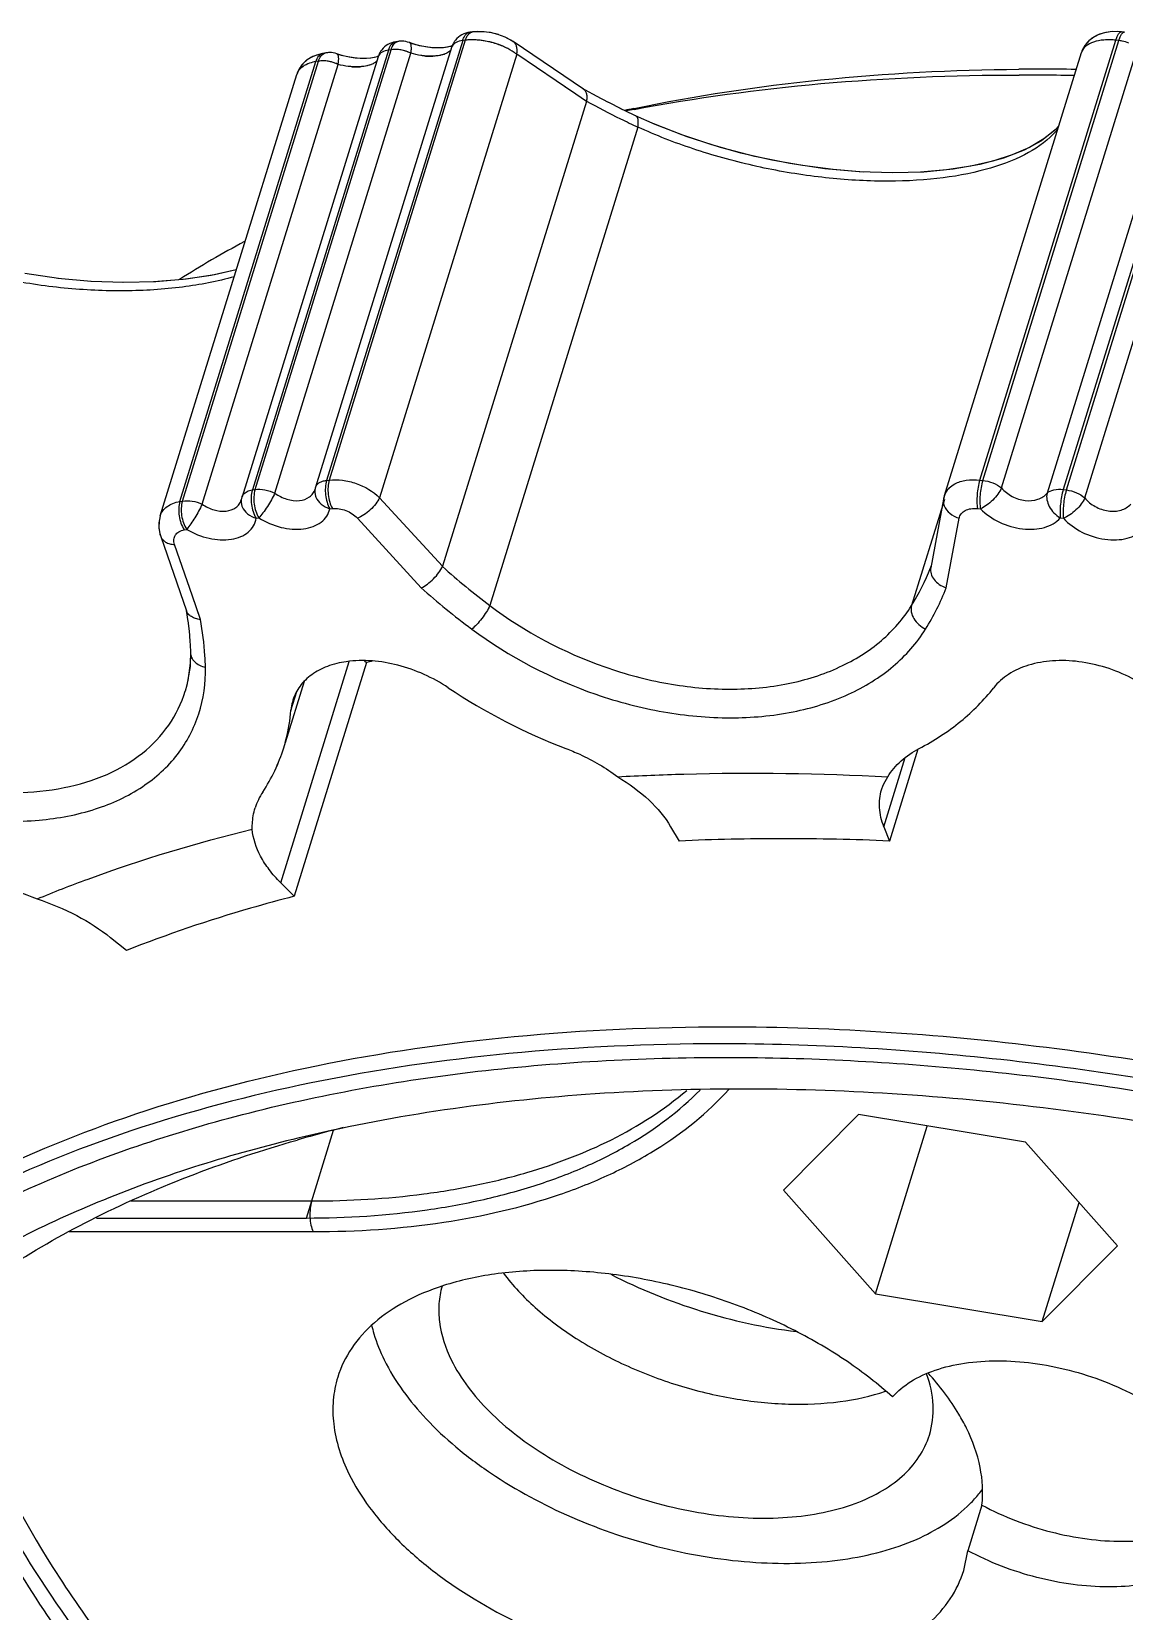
# Model space of a CAD drawing. Header units: millimetres. Extents: x 0 to 297, y 0 to 210.
# Drawn here: x 229.16 to 244.17, y 170.42 to 192.13 of the extents above; entities that cross this region are included whole.
import ezdxf

# ---------------------------------------------------------------- set-up
doc = ezdxf.new("R2010")
doc.units = ezdxf.units.MM
doc.header["$LTSCALE"] = 16.335
doc.layers.add('MEMBER', color=7, linetype='CONTINUOUS')

msp = doc.modelspace()

# ---------------------------------------------------------------- linework, layer by layer
at = {"layer": 'MEMBER', "color": 9, "linetype": 'Continuous'}
for p, q in [((235.083, 192.0079), (233.2147, 185.9621)), ((235.1193, 192.012), (233.251, 185.9662)), ((234.2007, 191.9957), (234.2009, 191.9957)), ((235.1193, 192.012), (235.083, 192.0079)), ((235.7785, 191.9915), (235.7779, 191.9919)), ((242.1858, 185.9662), (244.0541, 192.012)), ((242.2261, 185.9621), (244.0944, 192.0079)), ((244.0944, 192.0079), (244.0541, 192.012)), ((234.0632, 191.8764), (232.1949, 185.8306)), ((232.2316, 185.8359), (234.0999, 191.8817)), ((232.5034, 185.786), (234.3717, 191.8318)), ((233.2026, 191.8372), (233.2028, 191.8372)), ((235.8256, 191.8187), (233.9422, 185.7241)), ((234.0999, 191.8817), (234.0632, 191.8764)), ((236.6355, 191.2709), (235.8256, 191.8187)), ((242.4838, 185.8574), (244.3521, 191.9032)), ((244.9785, 191.8318), (243.1102, 185.786)), ((245.2013, 191.8817), (243.3331, 185.8359)), ((243.375, 185.8306), (245.2433, 191.8764)), ((243.6291, 185.7207), (245.4974, 191.7665)), ((231.1983, 185.6712), (233.0666, 191.717)), ((231.2331, 185.6773), (233.1014, 191.7231)), ((231.5043, 185.6339), (233.3726, 191.6797)), ((233.1014, 191.7231), (233.0666, 191.717)), ((236.6355, 191.2709), (236.4839, 191.3736)), ((236.7825, 191.1715), (236.6355, 191.2709)), ((237.4898, 190.8176), (235.4572, 184.2403)), ((233.2147, 185.9621), (233.251, 185.9662)), ((242.1858, 185.9662), (242.2261, 185.9621)), ((231.1983, 185.6712), (231.2331, 185.6773)), ((232.1949, 185.8306), (232.2316, 185.8359)), ((233.9422, 185.7241), (234.8075, 184.7803)), ((241.6995, 185.7002), (241.2484, 184.2403)), ((243.3331, 185.8359), (243.375, 185.8306)), ((230.9287, 185.4748), (230.9291, 185.4761)), ((232.2468, 185.4405), (232.2832, 185.4457)), ((233.2581, 185.5708), (233.2941, 185.5749)), ((242.1544, 185.5749), (242.1944, 185.5708)), ((243.2922, 185.4457), (243.3337, 185.4405)), ((231.2585, 185.2824), (231.293, 185.2884)), ((233.6363, 185.4417), (234.5137, 184.4852)), ((241.7249, 184.4852), (241.9039, 185.4417)), ((231.37, 184.3716), (231.1258, 185.0809)), ((231.4809, 184.0494), (231.37, 184.3716)), ((231.4165, 184.2364), (231.37, 184.3716)), ((231.4809, 184.0494), (231.4165, 184.2364)), ((232.5832, 180.4313), (233.5232, 183.473)), ((232.7249, 182.8008), (232.8056, 183.0619)), ((240.8695, 181.2011), (241.1631, 182.1511)), ((232.9373, 175.8228), (233.3107, 177.0311)), ((230.5228, 176.0578), (233.0099, 176.0578)), ((229.6771, 175.6363), (233.0288, 175.6363))]:
    msp.add_line(p, q, dxfattribs=at)
at = {"layer": 'MEMBER', "color": 7, "linetype": 'Continuous'}
for p, q in [((234.2009, 191.9957), (234.1642, 191.9904)), ((234.2009, 191.9957), (234.1642, 191.9904)), ((234.4046, 191.9599), (234.3507, 191.9789)), ((234.3659, 191.9732), (234.3508, 191.9789)), ((234.4411, 191.9489), (234.3659, 191.9732)), ((234.4884, 191.9365), (234.4046, 191.9599)), ((235.2193, 192.1259), (235.183, 192.1218)), ((235.2824, 192.1303), (235.2188, 192.1259)), ((235.379, 192.1273), (235.2824, 192.1303)), ((235.4631, 192.1158), (235.3586, 192.1288)), ((235.477, 192.1132), (235.379, 192.1273)), ((235.5673, 192.0904), (235.4631, 192.1158)), ((235.5738, 192.0884), (235.477, 192.1132)), ((235.6675, 192.0529), (235.5673, 192.0904)), ((235.7524, 192.0083), (235.6666, 192.0533)), ((235.76, 192.0036), (235.6675, 192.0529)), ((235.7785, 191.9915), (235.7524, 192.0083)), ((235.7788, 191.9913), (235.76, 192.0036)), ((236.7405, 191.3408), (235.7779, 191.9919)), ((243.9746, 192.127), (243.8814, 192.1104)), ((244.0716, 192.1302), (243.9746, 192.127)), ((244.1046, 192.1286), (244.0103, 192.1297)), ((244.1318, 192.1262), (244.0716, 192.1302)), ((244.1316, 192.1263), (244.1046, 192.1286)), ((244.1717, 192.1222), (244.1315, 192.1263)), ((233.9204, 191.7821), (232.0521, 185.7363)), ((232.9492, 191.7424), (232.886, 191.6858)), ((232.9974, 191.7729), (232.9301, 191.7276)), ((233.0236, 191.7862), (232.9492, 191.7424)), ((233.0733, 191.8066), (232.9974, 191.7729)), ((233.1068, 191.8172), (233.0236, 191.7862)), ((234.9303, 191.9123), (233.062, 185.8665)), ((233.1554, 191.8287), (233.0733, 191.8066)), ((233.1684, 191.8312), (233.1068, 191.8172)), ((233.1682, 191.8311), (233.1554, 191.8287)), ((233.2028, 191.8372), (233.1681, 191.8311)), ((233.4188, 191.8038), (233.3555, 191.8242)), ((233.5245, 191.7786), (233.4424, 191.7972)), ((233.6759, 191.7605), (233.5921, 191.7679)), ((233.7513, 191.7599), (233.6759, 191.7605)), ((233.7609, 191.7602), (233.688, 191.76)), ((233.8163, 191.7647), (233.7513, 191.7599)), ((233.8236, 191.7656), (233.7609, 191.7602)), ((233.8688, 191.7734), (233.8163, 191.7647)), ((233.8736, 191.7745), (233.8236, 191.7656)), ((234.5209, 191.9293), (234.4411, 191.9489)), ((234.5753, 191.9193), (234.4884, 191.9365)), ((234.8192, 191.9093), (234.7543, 191.9057)), ((234.8728, 191.917), (234.8192, 191.9093)), ((241.7, 185.7528), (243.5819, 191.8427)), ((243.5932, 191.8742), (243.5815, 191.8413)), ((230.9287, 185.4748), (232.8037, 191.5424)), ((232.8367, 191.6182), (232.8037, 191.5422)), ((232.8324, 191.6104), (232.8037, 191.5424)), ((232.8741, 191.6721), (232.8324, 191.6104)), ((232.886, 191.6858), (232.8367, 191.6182)), ((232.9301, 191.7276), (232.8741, 191.6721)), ((236.7777, 191.3203), (236.7345, 191.3445)), ((236.9313, 191.2367), (236.7609, 191.3297)), ((236.7825, 191.1715), (234.8075, 184.7803)), ((237.0882, 191.1546), (236.9233, 191.241)), ((237.2593, 191.0686), (237.0889, 191.1542)), ((237.4298, 190.9865), (237.2484, 191.074)), ((237.4572, 190.9736), (237.4117, 190.995)), ((237.4287, 191.0726), (237.4389, 191.0747)), ((237.729, 190.8529), (237.4572, 190.9736)), ((243.2202, 190.7783), (243.0313, 190.6307)), ((243.2699, 190.8332), (243.2202, 190.7783)), ((229.5325, 188.7377), (229.0669, 188.8064)), ((229.9806, 188.6967), (229.5242, 188.7387)), ((230.4301, 188.6808), (229.976, 188.697)), ((230.8664, 188.691), (230.413, 188.681)), ((232.0422, 185.6941), (232.0422, 185.6942)), ((232.0426, 185.6957), (232.0423, 185.6944)), ((232.0426, 185.696), (232.0426, 185.6958)), ((233.0558, 185.8427), (233.0555, 185.8419)), ((233.0555, 185.8419), (233.0555, 185.8419)), ((233.0558, 185.8428), (233.0557, 185.8424)), ((233.0558, 185.843), (233.0558, 185.8428)), ((241.6879, 185.7038), (241.5117, 184.7598)), ((241.7, 185.753), (241.6879, 185.7038)), ((230.9215, 185.4489), (230.9104, 185.3767)), ((230.9291, 185.4761), (230.9129, 185.4023)), ((230.9288, 185.4752), (230.9215, 185.4489)), ((230.9129, 185.4023), (230.9104, 185.3134)), ((230.9104, 185.3134), (230.9252, 185.2259)), ((230.924, 185.2297), (230.9357, 185.1907)), ((230.9255, 185.2243), (230.9357, 185.1908)), ((230.9357, 185.1907), (231.2874, 184.1707)), ((231.2841, 184.1804), (231.2882, 184.1572)), ((231.2856, 184.1722), (231.3094, 184.0239)), ((231.3084, 184.031), (231.3256, 183.8912)), ((231.3256, 183.8916), (231.3374, 183.7516)), ((231.3368, 183.7603), (231.3435, 183.6161)), ((231.344, 183.5941), (231.3379, 183.4052)), ((231.344, 183.5941), (231.341, 183.4481)), ((231.3432, 183.6301), (231.344, 183.5939)), ((231.344, 183.5941), (231.344, 183.5939)), ((231.341, 183.4481), (231.3098, 183.2117)), ((233.7607, 183.4567), (232.7682, 180.2451)), ((233.735, 183.4826), (233.7607, 183.4567)), ((231.3098, 183.2117), (231.2721, 183.065)), ((231.2721, 183.065), (231.2723, 183.0658)), ((232.9063, 183.1966), (232.6456, 182.3528)), ((241.3365, 182.2662), (240.9467, 181.0049)), ((237.9398, 181.2011), (238.0551, 181.0049)), ((240.8695, 181.2011), (240.9467, 181.0049)), ((232.5832, 180.4313), (232.7682, 180.2451)), ((230.4632, 179.4983), (230.2479, 179.6746)), ((240.5209, 177.2441), (239.4898, 176.2037)), ((242.8138, 176.8633), (240.5209, 177.2441)), ((240.7516, 174.7824), (241.4639, 177.0875)), ((244.0756, 175.442), (242.8138, 176.8633)), ((239.4898, 176.2037), (240.7516, 174.7824)), ((243.0444, 174.4015), (243.5492, 176.0349)), ((230.0512, 175.8228), (232.9373, 175.8228)), ((243.0444, 174.4015), (244.0756, 175.442)), ((234.8196, 174.8934), (234.8117, 174.8909)), ((240.7516, 174.7824), (243.0444, 174.4015)), ((242.2157, 171.8766), (242.0221, 171.2499)), ((241.9651, 170.9779), (242.0221, 171.2499))]:
    msp.add_line(p, q, dxfattribs=at)
for points in [[(235.3586, 192.1288), (235.2569, 192.1292), (235.2189, 192.1259)], [(243.8304, 192.0942), (243.7504, 192.0554), (243.6818, 192.0028), (243.6285, 191.9399), (243.5932, 191.8742)], [(243.8814, 192.1104), (243.7981, 192.0809), (243.7251, 192.0386), (243.6654, 191.9863), (243.6192, 191.9254)], [(244.0103, 192.1297), (243.918, 192.1187), (243.8304, 192.0942)], [(233.4424, 191.7972), (233.3658, 191.8206), (233.3555, 191.8242)], [(233.5921, 191.7679), (233.5049, 191.7825), (233.4188, 191.8038)], [(233.688, 191.76), (233.6078, 191.7661), (233.5245, 191.7786)], [(233.9238, 191.7904), (233.9074, 191.7839), (233.8688, 191.7734)], [(233.9238, 191.7904), (233.91, 191.7848), (233.8736, 191.7745)], [(234.7543, 191.9057), (234.6809, 191.9075), (234.602, 191.9153), (234.5209, 191.9293)], [(234.739, 191.9056), (234.6606, 191.909), (234.5753, 191.9193)], [(234.8651, 191.9155), (234.8081, 191.9083), (234.739, 191.9056)], [(234.9404, 191.9366), (234.9382, 191.9355), (234.9087, 191.9254), (234.8651, 191.9155)], [(234.9404, 191.9364), (234.9136, 191.9268), (234.8728, 191.917)], [(243.6192, 191.9254), (243.5874, 191.8592), (243.5815, 191.8414)], [(240.5879, 190.1992), (240.1739, 190.2327), (239.7519, 190.288), (239.3273, 190.3644), (238.9056, 190.4613), (238.4919, 190.5774), (238.0913, 190.7114), (237.7087, 190.8615)], [(240.9887, 190.1875), (240.5313, 190.2025), (240.0591, 190.2457), (239.5786, 190.3166), (239.0977, 190.4146), (238.6242, 190.5379), (238.1656, 190.6849), (237.729, 190.8529)], [(243.0675, 190.655), (242.8677, 190.537), (242.632, 190.4342), (242.3628, 190.3478), (242.0622, 190.2788), (241.7301, 190.2281), (241.371, 190.1974)], [(243.2697, 190.8323), (243.2287, 190.7865), (243.0675, 190.655)], [(243.0313, 190.6307), (242.7937, 190.5013), (242.511, 190.392), (242.1857, 190.3041), (241.8215, 190.2398), (241.4196, 190.2002), (240.9873, 190.1875)], [(231.9732, 188.8549), (231.6278, 188.7786), (231.2445, 188.7224), (230.8378, 188.6896)], [(231.9738, 188.8568), (231.6749, 188.7874), (231.2833, 188.7269), (230.8664, 188.691)], [(241.7, 185.7527), (241.6895, 185.7122), (241.6879, 185.7038)], [(230.9104, 185.3767), (230.9113, 185.3031), (230.924, 185.2297)], [(231.3379, 183.4052), (231.2955, 183.149), (231.2719, 183.0644)]]:
    msp.add_lwpolyline(points, dxfattribs=at)
for centre, radius, start, end in [((234.205, 191.6953), 0.2973, 98.13584, 141.79539), ((234.2436, 191.697), 0.3018, 88.96446, 98.17796), ((234.2436, 191.7006), 0.2981, 68.99998, 88.93987), ((235.2173, 191.8234), 0.3004, 152.0142, 162.78205), ((235.2202, 191.822), 0.3037, 148.53074, 152.03693), ((235.2173, 191.8238), 0.3002, 141.34488, 148.54153), ((235.2149, 191.8256), 0.2972, 96.41617, 141.31994), ((233.2548, 191.5398), 0.3019, 90.31928, 99.95446), ((233.2547, 191.5436), 0.2981, 70.29404, 90.29274), ((234.2073, 191.6932), 0.3004, 152.25275, 162.78522), ((234.2101, 191.6919), 0.3035, 148.82627, 152.27379), ((234.2073, 191.6936), 0.3002, 141.81861, 148.83624), ((243.0022, 159.8232), 31.7911, 89.99952, 90.50051), ((242.7286, 158.6599), 32.8735, 89.53034, 89.99948), ((242.7241, 158.1261), 33.4073, 88.70828, 89.53008), ((243.0019, 159.3014), 32.3129, 89.10936, 89.99906), ((242.0512, 168.8958), 22.6535, 101.77395, 102.09109), ((241.9051, 167.6003), 23.8814, 100.78386, 101.05031), ((238.4591, 177.3238), 13.5173, 118.13707, 122.51011), ((232.339, 185.6476), 0.3004, 162.83242, 170.76608), ((233.3488, 185.7779), 0.3001, 162.8286, 167.48461), ((239.128, 162.6616), 21.4766, 104.22898, 104.47257), ((239.4099, 189.8896), 8.1496, 236.27698, 249.09467), ((230.3878, 182.9751), 2.3409, 326.34291, 342.85149), ((230.3906, 182.9738), 2.3379, 326.33225, 342.86215), ((233.0439, 181.2072), 0.8498, 146.37501, 162.77366), ((239.4812, 149.1868), 31.85, 89.99278, 92.56626), ((239.4739, 147.071), 33.9659, 87.5149, 89.98093), ((238.1418, 158.3067), 19.3382, 104.06748, 105.65423), ((238.0105, 158.7786), 18.8484, 105.65708, 106.02353), ((240.8356, 173.1084), 1.7174, 318.15187, 324.01894), ((240.7572, 173.1783), 1.8225, 315.24723, 318.16098)]:
    msp.add_arc(centre, radius, start, end, dxfattribs=at)
at = {"layer": 'MEMBER', "color": 9, "linetype": 'Continuous'}
for centre, radius, start, end in [((234.2128, 191.913), 0.0836, 98.31308, 111.15681), ((235.2061, 191.2398), 0.7771, 93.76699, 96.41658), ((235.1915, 190.8787), 1.1396, 73.04101, 76.60667), ((235.1957, 190.8927), 1.1251, 71.13705, 73.04075), ((235.2031, 190.9141), 1.1023, 69.11795, 71.13937), ((243.9523, 191.2609), 0.756, 93.09571, 96.15781), ((244.0441, 191.5211), 0.4894, 78.53609, 84.09806), ((244.0383, 191.4904), 0.5206, 67.91611, 78.57963), ((244.1695, 192.1), 0.0223, 84.22634, 92.57458), ((233.2185, 191.7479), 0.0907, 100.0666, 110.67629), ((234.0158, 191.7525), 0.0999, 154.65275, 162.74213), ((234.6465, 192.7369), 0.9451, 264.55136, 268.06469), ((234.6436, 192.646), 0.8541, 268.05297, 271.87824), ((235.026, 191.8825), 0.1002, 152.08946, 162.71156), ((235.224, 190.9674), 1.0451, 64.60867, 69.14573), ((235.258, 191.04), 0.965, 61.99957, 64.58783), ((243.7367, 191.7948), 0.1621, 158.60284, 162.82544), ((232.9687, 191.4912), 0.1728, 152.19595, 162.76416), ((232.9752, 191.4879), 0.18, 150.37347, 152.23415), ((233.1523, 191.211), 0.5179, 64.82729, 75.52366), ((233.6255, 192.5642), 0.9187, 265.85407, 269.44895), ((233.6247, 192.4651), 0.8196, 269.4361, 273.38404), ((242.0085, 200.6171), 10.7908, 241.0412, 243.84618), ((242.2998, 201.205), 11.447, 243.83465, 244.49314), ((242.4239, 201.4653), 11.7353, 244.49301, 245.13665), ((232.2138, 185.6689), 0.1734, 176.3502, 190.15619), ((232.2088, 185.669), 0.1683, 170.86492, 176.27785), ((233.2214, 185.8064), 0.1696, 167.6132, 176.58479), ((241.9263, 185.683), 0.2369, 154.20192, 162.81333), ((241.9317, 185.6803), 0.2429, 146.93646, 154.16957), ((241.943, 185.6729), 0.2564, 140.28822, 146.92264), ((241.9576, 185.6606), 0.2755, 134.28035, 140.27774), ((240.9513, 191.5739), 9.1634, 227.88604, 233.16057), ((238.4659, 185.9625), 3.2724, 328.24425, 338.45311), ((238.4872, 185.9528), 3.249, 338.47474, 338.77187), ((240.9012, 191.5905), 9.5544, 228.04534, 233.42509), ((238.5816, 185.6981), 3.3692, 328.09815, 338.89944)]:
    msp.add_arc(centre, radius, start, end, dxfattribs=at)
for points, knots in [([(234.0632, 191.8764), (234.0679, 191.8917), (234.0791, 191.9199), (234.1076, 191.9646), (234.1415, 191.9872), (234.1642, 191.9904)], [0, 0, 0, 0, 0.3031784, 0.5684536, 1, 1, 1, 1]), ([(234.0999, 191.8817), (234.104, 191.8949), (234.1201, 191.9378), (234.1523, 191.9792), (234.1826, 191.9909)], [0, 0, 0, 0, 0.2990355, 1, 1, 1, 1]), ([(234.3717, 191.8318), (234.3748, 191.8502), (234.3787, 191.8843), (234.3789, 191.9332), (234.3673, 191.9725), (234.3507, 191.9789)], [0, 0, 0, 0, 0.3631981, 0.6538475, 1, 1, 1, 1]), ([(235.083, 192.0079), (235.0516, 192.0043), (234.9953, 191.991), (234.9492, 191.9516), (234.9375, 191.9294)], [0, 0, 0, 0, 0.5568534, 1, 1, 1, 1]), ([(235.083, 192.0079), (235.0878, 192.0234), (235.0989, 192.0519), (235.122, 192.0879), (235.1501, 192.1128), (235.1724, 192.1206), (235.183, 192.1218)], [0, 0, 0, 0, 0.3065043, 0.5717698, 0.798032, 1, 1, 1, 1]), ([(235.1193, 192.012), (235.1234, 192.0252), (235.1393, 192.0675), (235.1699, 192.1092), (235.1997, 192.121)], [0, 0, 0, 0, 0.3016093, 1, 1, 1, 1]), ([(235.5595, 191.9573), (235.4868, 191.9821), (235.3409, 192.0161), (235.1907, 192.02), (235.1193, 192.012)], [0, 0, 0, 0, 0.5166762, 1, 1, 1, 1]), ([(235.4555, 191.9873), (235.4301, 191.9934), (235.3313, 192.0133), (235.2296, 192.0201), (235.1551, 192.0152)], [0, 0, 0, 0, 0.2593312, 1, 1, 1, 1]), ([(235.6721, 191.9116), (235.6631, 191.9159), (235.6262, 191.9327), (235.5884, 191.9474), (235.5595, 191.9573)], [0, 0, 0, 0, 0.2462532, 1, 1, 1, 1]), ([(235.8256, 191.8187), (235.8289, 191.837), (235.8322, 191.8722), (235.8264, 191.9219), (235.8092, 191.9634), (235.7894, 191.984), (235.7785, 191.9915)], [0, 0, 0, 0, 0.2953745, 0.558667, 0.7895172, 1, 1, 1, 1]), ([(244.0541, 192.012), (243.9995, 192.0175), (243.8962, 192.02), (243.7553, 191.995), (243.6455, 191.9427), (243.5977, 191.8842), (243.5858, 191.854)], [0, 0, 0, 0, 0.3146609, 0.5886084, 0.8139798, 1, 1, 1, 1]), ([(244.0541, 192.012), (244.0419, 192.0132), (243.9945, 192.0172), (243.9468, 192.0177), (243.9115, 192.0158)], [0, 0, 0, 0, 0.2576841, 1, 1, 1, 1]), ([(244.0541, 192.012), (244.0592, 192.0287), (244.0702, 192.0588), (244.09, 192.0994), (244.1154, 192.128), (244.1315, 192.1263)], [0, 0, 0, 0, 0.3663171, 0.6588933, 1, 1, 1, 1]), ([(244.0944, 192.0079), (244.0996, 192.0246), (244.1105, 192.0548), (244.1304, 192.0953), (244.1556, 192.1238), (244.1717, 192.1222)], [0, 0, 0, 0, 0.3676456, 0.6594947, 1, 1, 1, 1]), ([(233.0666, 191.717), (233.0753, 191.7453), (233.0975, 191.795), (233.1452, 191.8271), (233.1681, 191.8311)], [0, 0, 0, 0, 0.5596896, 1, 1, 1, 1]), ([(233.1014, 191.7231), (233.1091, 191.7482), (233.1285, 191.7925), (233.1667, 191.8253), (233.1865, 191.8327)], [0, 0, 0, 0, 0.5549029, 1, 1, 1, 1]), ([(233.3726, 191.6797), (233.3757, 191.698), (233.3797, 191.732), (233.3804, 191.7791), (233.3713, 191.8185), (233.3555, 191.8242)], [0, 0, 0, 0, 0.3710688, 0.6653987, 1, 1, 1, 1]), ([(234.0632, 191.8764), (234.033, 191.872), (233.9788, 191.8574), (233.9359, 191.8173), (233.9255, 191.7952)], [0, 0, 0, 0, 0.5555638, 1, 1, 1, 1]), ([(234.3717, 191.8318), (234.3287, 191.8533), (234.2392, 191.883), (234.1444, 191.8881), (234.0999, 191.8817)], [0, 0, 0, 0, 0.5166968, 1, 1, 1, 1]), ([(234.2818, 191.8665), (234.2702, 191.8698), (234.2246, 191.881), (234.1774, 191.8859), (234.1426, 191.8851)], [0, 0, 0, 0, 0.2578321, 1, 1, 1, 1]), ([(234.3717, 191.8318), (234.3646, 191.8354), (234.3355, 191.849), (234.3051, 191.8599), (234.2818, 191.8665)], [0, 0, 0, 0, 0.2465197, 1, 1, 1, 1]), ([(234.5567, 191.7961), (234.5408, 191.7976), (234.4784, 191.805), (234.4166, 191.8183), (234.3717, 191.8318)], [0, 0, 0, 0, 0.2538825, 1, 1, 1, 1]), ([(234.7268, 191.7962), (234.7134, 191.7947), (234.6568, 191.7902), (234.5998, 191.792), (234.5567, 191.7961)], [0, 0, 0, 0, 0.2368754, 1, 1, 1, 1]), ([(234.7268, 191.7962), (234.7223, 191.7957), (234.704, 191.7939), (234.6855, 191.7928), (234.6716, 191.7923)], [0, 0, 0, 0, 0.2437204, 1, 1, 1, 1]), ([(234.8278, 191.8173), (234.8204, 191.8148), (234.7873, 191.8049), (234.7532, 191.7991), (234.7268, 191.7962)], [0, 0, 0, 0, 0.2288987, 1, 1, 1, 1]), ([(234.7801, 191.8045), (234.7759, 191.8037), (234.7582, 191.8002), (234.7404, 191.7977), (234.7268, 191.7962)], [0, 0, 0, 0, 0.2409666, 1, 1, 1, 1]), ([(234.8278, 191.8173), (234.8241, 191.8161), (234.8084, 191.8111), (234.7924, 191.8071), (234.7801, 191.8045)], [0, 0, 0, 0, 0.2380268, 1, 1, 1, 1]), ([(234.8672, 191.834), (234.8643, 191.8324), (234.8515, 191.8261), (234.8382, 191.8208), (234.8278, 191.8173)], [0, 0, 0, 0, 0.2356315, 1, 1, 1, 1]), ([(234.9232, 191.8872), (234.9209, 191.882), (234.9076, 191.8594), (234.8853, 191.8435), (234.8672, 191.834)], [0, 0, 0, 0, 0.2173028, 1, 1, 1, 1]), ([(235.8256, 191.8187), (235.8144, 191.8274), (235.7658, 191.8625), (235.7133, 191.892), (235.6721, 191.9116)], [0, 0, 0, 0, 0.2377986, 1, 1, 1, 1]), ([(233.0666, 191.717), (233.0376, 191.7119), (232.9433, 191.6894), (232.8479, 191.6326), (232.8159, 191.5718)], [0, 0, 0, 0, 0.3002109, 1, 1, 1, 1]), ([(233.3726, 191.6797), (233.3291, 191.7002), (233.2396, 191.7279), (233.1451, 191.7307), (233.1014, 191.7231)], [0, 0, 0, 0, 0.519834, 1, 1, 1, 1]), ([(233.2818, 191.7125), (233.2701, 191.7155), (233.2247, 191.7256), (233.1777, 191.7294), (233.1433, 191.7277)], [0, 0, 0, 0, 0.2590405, 1, 1, 1, 1]), ([(233.5591, 191.6478), (233.5432, 191.649), (233.4804, 191.6551), (233.4181, 191.6671), (233.3726, 191.6797)], [0, 0, 0, 0, 0.2525792, 1, 1, 1, 1]), ([(233.7274, 191.6522), (233.7143, 191.6504), (233.6584, 191.6444), (233.6019, 191.6448), (233.5591, 191.6478)], [0, 0, 0, 0, 0.2356709, 1, 1, 1, 1]), ([(233.7274, 191.6522), (233.723, 191.6516), (233.705, 191.6493), (233.6869, 191.6477), (233.6731, 191.6469)], [0, 0, 0, 0, 0.2432893, 1, 1, 1, 1]), ([(233.8255, 191.6763), (233.8184, 191.6736), (233.7864, 191.6626), (233.7532, 191.6558), (233.7274, 191.6522)], [0, 0, 0, 0, 0.2280295, 1, 1, 1, 1]), ([(233.7795, 191.6621), (233.7753, 191.6611), (233.7581, 191.6571), (233.7407, 191.6541), (233.7274, 191.6522)], [0, 0, 0, 0, 0.2405074, 1, 1, 1, 1]), ([(233.8255, 191.6763), (233.822, 191.6749), (233.8069, 191.6694), (233.7914, 191.665), (233.7795, 191.6621)], [0, 0, 0, 0, 0.2375911, 1, 1, 1, 1]), ([(233.863, 191.6943), (233.8602, 191.6926), (233.8481, 191.6858), (233.8354, 191.6801), (233.8255, 191.6763)], [0, 0, 0, 0, 0.2353599, 1, 1, 1, 1]), ([(233.9067, 191.7351), (233.9044, 191.7312), (233.8927, 191.7148), (233.8764, 191.7023), (233.863, 191.6943)], [0, 0, 0, 0, 0.2240761, 1, 1, 1, 1]), ([(237.4898, 190.8176), (237.4929, 190.8361), (237.4967, 190.8703), (237.4941, 190.9169), (237.4824, 190.9532), (237.4659, 190.9695), (237.4572, 190.9736)], [0, 0, 0, 0, 0.3338598, 0.6114507, 0.8274663, 1, 1, 1, 1]), ([(243.1538, 190.6802), (243.0337, 190.5693), (242.7229, 190.3757), (242.1606, 190.1892), (241.4833, 190.0831), (240.7191, 190.0623), (239.9015, 190.1274), (239.0678, 190.2759), (238.2562, 190.5017), (237.737, 190.704), (237.4898, 190.8176)], [0, 0, 0, 0, 0.0831991, 0.1832619, 0.300083, 0.430977, 0.571662, 0.7169669, 0.8614608, 1, 1, 1, 1]), ([(243.2596, 190.7911), (243.2516, 190.7815), (243.2182, 190.7428), (243.1822, 190.7063), (243.1538, 190.6802)], [0, 0, 0, 0, 0.2446271, 1, 1, 1, 1]), ([(231.9452, 188.7601), (231.7132, 188.6955), (231.2152, 188.6005), (230.4317, 188.5515), (229.6047, 188.5907), (229.0474, 188.6751), (228.7694, 188.7322)], [0, 0, 0, 0, 0.22567, 0.4730284, 0.7340722, 1, 1, 1, 1]), ([(233.062, 185.8665), (233.0639, 185.8724), (233.0739, 185.8965), (233.0931, 185.916), (233.1095, 185.927)], [0, 0, 0, 0, 0.2385764, 1, 1, 1, 1]), ([(233.1394, 185.9431), (233.145, 185.9455), (233.1693, 185.9546), (233.195, 185.9598), (233.2147, 185.9621)], [0, 0, 0, 0, 0.2347964, 1, 1, 1, 1]), ([(233.2147, 185.9621), (233.195, 185.8984), (233.1899, 185.7614), (233.225, 185.6289), (233.2581, 185.5708)], [0, 0, 0, 0, 0.4992103, 1, 1, 1, 1]), ([(233.251, 185.9662), (233.2416, 185.9358), (233.2307, 185.869), (233.2331, 185.7664), (233.2532, 185.6656), (233.2783, 185.6027), (233.2941, 185.5749)], [0, 0, 0, 0, 0.2371417, 0.499299, 0.7618306, 1, 1, 1, 1]), ([(233.251, 185.9662), (233.3108, 185.9729), (233.4372, 185.9695), (233.6808, 185.9101), (233.8526, 185.8118), (233.9422, 185.7241)], [0, 0, 0, 0, 0.2405571, 0.4988686, 1, 1, 1, 1]), ([(241.7653, 185.8579), (241.788, 185.8801), (241.8601, 185.93), (242.0056, 185.9718), (242.1237, 185.9725), (242.1858, 185.9662)], [0, 0, 0, 0, 0.2138559, 0.5803384, 1, 1, 1, 1]), ([(242.1858, 185.9662), (242.1658, 185.9017), (242.1493, 185.7998), (242.1448, 185.6683), (242.1495, 185.6041), (242.1544, 185.5749)], [0, 0, 0, 0, 0.5130312, 0.7752969, 1, 1, 1, 1]), ([(242.2261, 185.9621), (242.2062, 185.8975), (242.1897, 185.7957), (242.1849, 185.6642), (242.1895, 185.6), (242.1944, 185.5708)], [0, 0, 0, 0, 0.5130479, 0.7752001, 1, 1, 1, 1]), ([(242.2261, 185.9621), (242.2738, 185.9572), (242.3658, 185.9337), (242.4488, 185.8868), (242.4838, 185.8574)], [0, 0, 0, 0, 0.5122021, 1, 1, 1, 1]), ([(230.9288, 185.4752), (230.9365, 185.4998), (230.9613, 185.5481), (231.0225, 185.6063), (231.1036, 185.6489), (231.1654, 185.6654), (231.1983, 185.6712)], [0, 0, 0, 0, 0.221499, 0.4555757, 0.7134183, 1, 1, 1, 1]), ([(231.1983, 185.6712), (231.189, 185.6409), (231.179, 185.5741), (231.187, 185.4399), (231.221, 185.3386), (231.2585, 185.2824)], [0, 0, 0, 0, 0.2358847, 0.4967748, 1, 1, 1, 1]), ([(231.2331, 185.6773), (231.2135, 185.6139), (231.2119, 185.4754), (231.2555, 185.3446), (231.293, 185.2884)], [0, 0, 0, 0, 0.4953165, 1, 1, 1, 1]), ([(231.2331, 185.6773), (231.2768, 185.6849), (231.3713, 185.6821), (231.4608, 185.6544), (231.5043, 185.6339)], [0, 0, 0, 0, 0.480166, 1, 1, 1, 1]), ([(231.5043, 185.6339), (231.5539, 185.5998), (231.6602, 185.5483), (231.8259, 185.5272), (231.9512, 185.5682), (232.0165, 185.6338), (232.0358, 185.6736), (232.0422, 185.6941)], [0, 0, 0, 0, 0.2908456, 0.5600592, 0.7907332, 0.8960766, 1, 1, 1, 1]), ([(232.1949, 185.8306), (232.1752, 185.7671), (232.1719, 185.6293), (232.2114, 185.4976), (232.2468, 185.4405)], [0, 0, 0, 0, 0.4972416, 1, 1, 1, 1]), ([(232.2316, 185.8359), (232.212, 185.7724), (232.2086, 185.6346), (232.2479, 185.5029), (232.2832, 185.4457)], [0, 0, 0, 0, 0.4972937, 1, 1, 1, 1]), ([(232.2316, 185.8359), (232.2761, 185.8422), (232.3709, 185.8372), (232.4604, 185.8075), (232.5034, 185.786)], [0, 0, 0, 0, 0.4833032, 1, 1, 1, 1]), ([(232.5034, 185.786), (232.4736, 185.7224), (232.4202, 185.6305), (232.3436, 185.5188), (232.3031, 185.4676), (232.2832, 185.4457)], [0, 0, 0, 0, 0.5186917, 0.7817762, 1, 1, 1, 1]), ([(232.5034, 185.786), (232.5533, 185.7499), (232.6616, 185.6952), (232.8317, 185.6715), (232.9614, 185.7127), (233.029, 185.78), (233.049, 185.8208), (233.0555, 185.8419)], [0, 0, 0, 0, 0.2893906, 0.559067, 0.7905652, 0.896138, 1, 1, 1, 1]), ([(233.0673, 185.7325), (233.083, 185.6954), (233.1387, 185.6263), (233.2155, 185.5853), (233.2581, 185.5708)], [0, 0, 0, 0, 0.472065, 1, 1, 1, 1]), ([(233.9422, 185.7241), (233.9283, 185.6942), (233.8893, 185.6346), (233.8156, 185.555), (233.7302, 185.4878), (233.6674, 185.4535), (233.6363, 185.4417)], [0, 0, 0, 0, 0.2333257, 0.4986679, 0.7647231, 1, 1, 1, 1]), ([(241.7281, 185.8128), (241.7361, 185.825), (241.7482, 185.8404), (241.7617, 185.8544), (241.7653, 185.8579)], [0, 0, 0, 0, 0.7451147, 1, 1, 1, 1]), ([(242.4838, 185.8574), (242.4707, 185.8279), (242.4343, 185.7688), (242.3649, 185.689), (242.2841, 185.6201), (242.2243, 185.584), (242.1944, 185.5708)], [0, 0, 0, 0, 0.2338646, 0.4981076, 0.7633609, 1, 1, 1, 1]), ([(242.4838, 185.8574), (242.5241, 185.8105), (242.6255, 185.7317), (242.8034, 185.6749), (242.9799, 185.686), (243.0779, 185.747), (243.1102, 185.786)], [0, 0, 0, 0, 0.2647563, 0.5347109, 0.7833422, 1, 1, 1, 1]), ([(243.1102, 185.786), (243.0946, 185.726), (243.1205, 185.619), (243.2019, 185.5111), (243.2603, 185.4645), (243.2922, 185.4457)], [0, 0, 0, 0, 0.4580147, 0.7265548, 1, 1, 1, 1]), ([(243.1102, 185.786), (243.1347, 185.81), (243.211, 185.8416), (243.2898, 185.8413), (243.3331, 185.8359)], [0, 0, 0, 0, 0.4400387, 1, 1, 1, 1]), ([(243.3331, 185.8359), (243.3131, 185.7713), (243.2951, 185.67), (243.2866, 185.5389), (243.2887, 185.4748), (243.2922, 185.4457)], [0, 0, 0, 0, 0.5144206, 0.7764791, 1, 1, 1, 1]), ([(243.375, 185.8306), (243.355, 185.766), (243.337, 185.6647), (243.3283, 185.5336), (243.3303, 185.4696), (243.3337, 185.4405)], [0, 0, 0, 0, 0.5144488, 0.7765239, 1, 1, 1, 1]), ([(243.6291, 185.7207), (243.6161, 185.6912), (243.5795, 185.6325), (243.5088, 185.554), (243.4259, 185.4869), (243.3645, 185.4527), (243.3337, 185.4405)], [0, 0, 0, 0, 0.2324659, 0.4955951, 0.7610703, 1, 1, 1, 1]), ([(243.375, 185.8306), (243.4227, 185.8246), (243.5137, 185.7994), (243.5954, 185.7508), (243.6291, 185.7207)], [0, 0, 0, 0, 0.5153467, 1, 1, 1, 1]), ([(243.6291, 185.7207), (243.6678, 185.6729), (243.7672, 185.5919), (243.9444, 185.5313), (244.1226, 185.5382), (244.2239, 185.5959), (244.2586, 185.6339)], [0, 0, 0, 0, 0.2615189, 0.5307779, 0.7811765, 1, 1, 1, 1]), ([(231.5043, 185.6339), (231.4744, 185.5702), (231.4079, 185.4523), (231.3338, 185.3387), (231.293, 185.2884)], [0, 0, 0, 0, 0.5205858, 1, 1, 1, 1]), ([(232.0557, 185.5969), (232.0713, 185.5605), (232.1273, 185.4927), (232.2043, 185.4539), (232.2468, 185.4405)], [0, 0, 0, 0, 0.4703483, 1, 1, 1, 1]), ([(232.2832, 185.4457), (232.377, 185.3872), (232.5767, 185.3019), (232.841, 185.2773), (233.0274, 185.3206), (233.1391, 185.3796), (233.2206, 185.4647), (233.2501, 185.5351), (233.2581, 185.5708)], [0, 0, 0, 0, 0.2950766, 0.569874, 0.6915792, 0.8013945, 0.902335, 1, 1, 1, 1]), ([(233.2941, 185.5749), (233.3557, 185.5819), (233.4844, 185.5589), (233.5934, 185.4884), (233.6363, 185.4417)], [0, 0, 0, 0, 0.4943556, 1, 1, 1, 1]), ([(241.6967, 185.6117), (241.7116, 185.5716), (241.7724, 185.4964), (241.857, 185.4553), (241.9039, 185.4417)], [0, 0, 0, 0, 0.4669376, 1, 1, 1, 1]), ([(241.9039, 185.4417), (241.908, 185.4635), (241.928, 185.5072), (241.9873, 185.5534), (242.0662, 185.5773), (242.1243, 185.578), (242.1544, 185.5749)], [0, 0, 0, 0, 0.2144994, 0.4446967, 0.7064294, 1, 1, 1, 1]), ([(242.1944, 185.5708), (242.2692, 185.4947), (242.4525, 185.3697), (242.7152, 185.2922), (242.9278, 185.2861), (243.111, 185.3159), (243.2359, 185.383), (243.2922, 185.4457)], [0, 0, 0, 0, 0.2653137, 0.5391373, 0.6693973, 0.7904924, 1, 1, 1, 1]), ([(231.1258, 185.0809), (231.1182, 185.103), (231.1105, 185.1487), (231.1327, 185.2152), (231.1866, 185.2629), (231.2333, 185.2779), (231.2585, 185.2824)], [0, 0, 0, 0, 0.2519186, 0.4830072, 0.7242139, 1, 1, 1, 1]), ([(231.293, 185.2884), (231.388, 185.2322), (231.588, 185.1515), (231.8507, 185.1331), (232.0328, 185.1818), (232.14, 185.2446), (232.2158, 185.333), (232.2409, 185.4044), (232.2468, 185.4405)], [0, 0, 0, 0, 0.2977143, 0.57181, 0.6923822, 0.8011022, 0.9016044, 1, 1, 1, 1]), ([(243.3337, 185.4405), (243.4056, 185.3628), (243.5856, 185.2339), (243.8465, 185.1512), (244.0603, 185.1398), (244.2471, 185.1647), (244.3763, 185.2275), (244.4367, 185.2884)], [0, 0, 0, 0, 0.2616378, 0.5346018, 0.6655275, 0.7878172, 1, 1, 1, 1]), ([(230.9358, 185.1905), (230.9412, 185.1747), (230.9595, 185.144), (231.0037, 185.1097), (231.061, 185.0879), (231.1035, 185.0819), (231.1258, 185.0809)], [0, 0, 0, 0, 0.2158019, 0.4491586, 0.7111298, 1, 1, 1, 1]), ([(235.4572, 184.2403), (235.4432, 184.2103), (235.4085, 184.1491), (235.3475, 184.0619), (235.2803, 183.9828), (235.2321, 183.9365), (235.208, 183.9176)], [0, 0, 0, 0, 0.2420713, 0.5127733, 0.7767566, 1, 1, 1, 1]), ([(235.4572, 184.2403), (235.9336, 183.8805), (236.7402, 183.4519), (237.8842, 183.1475), (238.7368, 183.0661), (239.5399, 183.1379), (240.2543, 183.3608), (240.8436, 183.725), (241.1375, 184.0606), (241.2484, 184.2403)], [0, 0, 0, 0, 0.2798162, 0.4193321, 0.553385, 0.679099, 0.7948961, 0.9010297, 1, 1, 1, 1]), ([(241.2484, 184.2403), (241.2406, 184.2123), (241.2399, 184.1483), (241.2776, 184.0565), (241.3471, 183.9752), (241.4085, 183.934), (241.4419, 183.9176)], [0, 0, 0, 0, 0.2155821, 0.4575212, 0.7236081, 1, 1, 1, 1]), ([(231.5494, 183.3919), (231.5485, 183.446), (231.5396, 183.6663), (231.5116, 183.8858), (231.4809, 184.0494)], [0, 0, 0, 0, 0.2454658, 1, 1, 1, 1]), ([(235.208, 183.9176), (235.7232, 183.5348), (236.5935, 183.08), (237.8251, 182.7576), (238.7422, 182.6714), (239.6054, 182.7473), (240.3731, 182.9832), (241.0065, 183.3692), (241.3229, 183.7263), (241.4419, 183.9176)], [0, 0, 0, 0, 0.2801395, 0.4199022, 0.554183, 0.6800396, 0.7958054, 0.901639, 1, 1, 1, 1]), ([(231.3442, 183.5939), (231.3446, 183.5713), (231.3559, 183.524), (231.401, 183.4637), (231.4679, 183.4175), (231.5211, 183.3984), (231.5494, 183.3919)], [0, 0, 0, 0, 0.2201906, 0.4561995, 0.7174031, 1, 1, 1, 1]), ([(226.5802, 181.7819), (226.875, 181.6554), (227.4714, 181.4473), (228.3766, 181.2769), (229.2412, 181.2621), (230.0239, 181.4074), (230.6862, 181.711), (231.1899, 182.1654), (231.4965, 182.746), (231.5533, 183.1766), (231.5494, 183.3919)], [0, 0, 0, 0, 0.1555643, 0.3051145, 0.444904, 0.5725978, 0.6880321, 0.7938764, 0.8955975, 1, 1, 1, 1]), ([(226.7368, 182.1548), (227.2087, 181.948), (227.9436, 181.7251), (228.9239, 181.6515), (229.5949, 181.7138), (230.1916, 181.8926), (230.6899, 182.1844), (231.066, 182.5798), (231.221, 182.9001), (231.2721, 183.0649)], [0, 0, 0, 0, 0.2989434, 0.4386586, 0.5685634, 0.6878162, 0.7972997, 0.8998615, 1, 1, 1, 1]), ([(223.0773, 170.6191), (223.1684, 170.9137), (223.3863, 171.4953), (223.8158, 172.3292), (224.346, 173.1228), (225.1969, 174.1375), (226.5177, 175.2876), (228.4225, 176.4239), (230.6376, 177.3246), (233.1235, 177.9762), (235.8368, 178.3689), (237.7195, 178.4519), (238.6864, 178.4519)], [0, 0, 0, 0, 0.049676, 0.0998078, 0.1508305, 0.2031423, 0.3128344, 0.4310942, 0.5590225, 0.6968658, 0.8441903, 1, 1, 1, 1]), ([(238.6864, 178.4519), (240.2094, 178.4519), (243.3191, 178.2368), (246.3786, 177.6498), (247.9153, 177.2635)], [0, 0, 0, 0, 0.4900923, 1, 1, 1, 1]), ([(226.7539, 174.8754), (227.4926, 175.406), (229.1751, 176.3439), (232.0299, 177.318), (235.2575, 177.9075), (237.5295, 178.0304), (238.7053, 178.0304)], [0, 0, 0, 0, 0.2175503, 0.457164, 0.7187146, 1, 1, 1, 1]), ([(238.7053, 178.0304), (239.8413, 178.0304), (242.155, 177.9091), (244.4464, 177.5715), (245.6018, 177.349)], [0, 0, 0, 0, 0.4912342, 1, 1, 1, 1]), ([(233.0099, 176.0578), (233.5235, 176.0578), (234.2849, 176.102), (235.2696, 176.2661), (236.5349, 176.5782), (237.5358, 177.042), (238.1602, 177.5773)], [0, 0, 0, 0, 0.2823007, 0.4177632, 0.547934, 1, 1, 1, 1]), ([(233.0288, 175.6363), (233.6281, 175.6364), (234.7749, 175.7117), (236.1432, 176.0257), (237.1051, 176.4082), (237.9173, 176.8421), (238.4484, 177.2682), (238.7366, 177.5909)], [0, 0, 0, 0, 0.2902398, 0.5544084, 0.6759756, 0.7904877, 1, 1, 1, 1]), ([(233.0099, 176.0578), (232.9995, 176.024), (232.9859, 175.9504), (232.9825, 175.8384), (232.9951, 175.7311), (233.015, 175.6645), (233.0288, 175.6363)], [0, 0, 0, 0, 0.2473963, 0.5193387, 0.7810003, 1, 1, 1, 1]), ([(227.9236, 174.4904), (228.0401, 174.0195), (228.4392, 172.8105), (229.4369, 170.921), (230.4333, 169.61), (230.9954, 168.9637)], [0, 0, 0, 0, 0.2283011, 0.5968943, 1, 1, 1, 1]), ([(230.6778, 168.6824), (230.4413, 168.9543), (229.5736, 170.0095), (228.8258, 171.1682), (228.3826, 172.0715)], [0, 0, 0, 0, 0.2636831, 1, 1, 1, 1])]:
    msp.add_open_spline(points, degree=3, knots=knots, dxfattribs=at)
for points in [[(235.1997, 192.121), (235.2058, 192.1234), (235.2124, 192.1251), (235.2189, 192.1259)], [(234.1426, 191.8851), (234.1283, 191.8848), (234.114, 191.8837), (234.0999, 191.8817)], [(233.1433, 191.7277), (233.1292, 191.727), (233.1152, 191.7255), (233.1014, 191.7231)], [(233.1095, 185.927), (233.1189, 185.9333), (233.129, 185.9387), (233.1394, 185.9431)], [(232.0521, 185.7363), (232.056, 185.749), (232.0628, 185.7612), (232.0713, 185.7715)], [(232.0713, 185.7715), (232.0777, 185.7793), (232.0852, 185.7863), (232.0933, 185.7924)], [(232.0933, 185.7924), (232.1022, 185.799), (232.1118, 185.8047), (232.1218, 185.8094)], [(232.1218, 185.8094), (232.1328, 185.8147), (232.1443, 185.8189), (232.1559, 185.8223)], [(232.1559, 185.8223), (232.1687, 185.826), (232.1817, 185.8287), (232.1949, 185.8306)], [(233.0521, 185.8165), (233.0513, 185.8025), (233.0522, 185.7883), (233.0547, 185.7745)], [(233.0547, 185.7745), (233.0573, 185.7601), (233.0616, 185.7459), (233.0673, 185.7325)], [(241.6879, 185.7038), (241.6858, 185.6922), (241.685, 185.6803), (241.6854, 185.6685)], [(241.6854, 185.6685), (241.686, 185.6492), (241.69, 185.6298), (241.6967, 185.6117)], [(232.0432, 185.6383), (232.0457, 185.6241), (232.05, 185.6101), (232.0557, 185.5969)]]:
    msp.add_open_spline(points, degree=3, dxfattribs=at)
at = {"layer": 'MEMBER', "color": 7, "linetype": 'Continuous'}
for points, knots in [([(237.4367, 191.06), (238.285, 191.2216), (240.0453, 191.4598), (241.8194, 191.5334), (242.7289, 191.5334)], [0, 0, 0, 0, 0.487017, 1, 1, 1, 1]), ([(237.4389, 191.0747), (238.283, 191.2503), (240.0402, 191.5134), (241.8137, 191.6051), (242.7245, 191.6131)], [0, 0, 0, 0, 0.4862864, 1, 1, 1, 1]), ([(236.7405, 191.3408), (236.7505, 191.334), (236.7688, 191.3146), (236.7845, 191.2752), (236.7897, 191.2274), (236.7867, 191.1933), (236.7837, 191.1754)], [0, 0, 0, 0, 0.2033514, 0.4312353, 0.6965989, 1, 1, 1, 1]), ([(234.5137, 184.4852), (234.5434, 184.499), (234.6034, 184.5366), (234.6848, 184.6077), (234.7559, 184.6897), (234.7937, 184.7501), (234.8075, 184.7803)], [0, 0, 0, 0, 0.2323965, 0.4979811, 0.7646351, 1, 1, 1, 1]), ([(241.5117, 184.7598), (241.5068, 184.7331), (241.5108, 184.6739), (241.5553, 184.5934), (241.6292, 184.5268), (241.6915, 184.4965), (241.7249, 184.4852)], [0, 0, 0, 0, 0.2166328, 0.4543763, 0.7182637, 1, 1, 1, 1]), ([(231.4809, 184.0494), (231.4581, 184.0514), (231.4146, 184.0596), (231.3565, 184.085), (231.3117, 184.1222), (231.293, 184.1544), (231.2873, 184.1709)], [0, 0, 0, 0, 0.2860823, 0.5473244, 0.7824664, 1, 1, 1, 1]), ([(234.8855, 183.1113), (234.6747, 183.2522), (234.2198, 183.4561), (233.7183, 183.5033), (233.4847, 183.4697)], [0, 0, 0, 0, 0.5178878, 1, 1, 1, 1]), ([(244.8423, 182.8008), (244.6862, 182.9838), (244.381, 183.2106), (243.9224, 183.3985), (243.5544, 183.4801), (243.194, 183.4934), (242.8628, 183.4371), (242.5812, 183.3133), (242.4334, 183.1834), (242.3771, 183.1113)], [0, 0, 0, 0, 0.2617158, 0.4005948, 0.5380603, 0.6693052, 0.7906272, 0.9004333, 1, 1, 1, 1]), ([(233.4847, 183.4697), (233.3961, 183.457), (233.2286, 183.4166), (233.0079, 183.3032), (232.841, 183.143), (232.7734, 183.0094), (232.7522, 182.9409)], [0, 0, 0, 0, 0.2821843, 0.5383292, 0.7737094, 1, 1, 1, 1]), ([(241.3534, 182.2764), (241.555, 182.382), (241.9296, 182.6243), (242.2446, 182.9416), (242.3771, 183.1113)], [0, 0, 0, 0, 0.5137879, 1, 1, 1, 1]), ([(232.7522, 182.9409), (232.7417, 182.9069), (232.7313, 182.8601), (232.726, 182.8128), (232.7249, 182.8008)], [0, 0, 0, 0, 0.747401, 1, 1, 1, 1]), ([(232.6246, 182.2849), (232.6374, 182.3264), (232.6846, 182.4954), (232.7134, 182.6694), (232.7249, 182.8008)], [0, 0, 0, 0, 0.2476747, 1, 1, 1, 1]), ([(236.502, 182.2764), (236.5658, 182.252), (236.8151, 182.1469), (237.0507, 182.0086), (237.213, 181.8879)], [0, 0, 0, 0, 0.2525577, 1, 1, 1, 1]), ([(240.9222, 181.8879), (240.9717, 181.9683), (241.1002, 182.1193), (241.2641, 182.2296), (241.3534, 182.2764)], [0, 0, 0, 0, 0.4833365, 1, 1, 1, 1]), ([(237.213, 181.8879), (237.5156, 181.9045), (238.7514, 181.9549), (239.9897, 181.9366), (240.9222, 181.8879)], [0, 0, 0, 0, 0.2450194, 1, 1, 1, 1]), ([(237.213, 181.8879), (237.3667, 181.7951), (237.6395, 181.5954), (237.8606, 181.3358), (237.9398, 181.2011)], [0, 0, 0, 0, 0.5346767, 1, 1, 1, 1]), ([(240.8367, 181.7102), (240.8415, 181.7259), (240.8633, 181.788), (240.8945, 181.8468), (240.9222, 181.8879)], [0, 0, 0, 0, 0.2482046, 1, 1, 1, 1]), ([(240.8695, 181.2011), (240.8366, 181.2846), (240.7936, 181.455), (240.8123, 181.6312), (240.8367, 181.7102)], [0, 0, 0, 0, 0.5204421, 1, 1, 1, 1]), ([(232.193, 181.1665), (232.1924, 181.1917), (232.1937, 181.2903), (232.2105, 181.3888), (232.2322, 181.4589)], [0, 0, 0, 0, 0.2556697, 1, 1, 1, 1]), ([(229.2363, 180.2085), (229.4679, 180.3045), (230.4338, 180.6813), (231.4298, 180.9794), (232.193, 181.1665)], [0, 0, 0, 0, 0.2418802, 1, 1, 1, 1]), ([(232.5832, 180.4313), (232.5269, 180.4879), (232.4251, 180.6036), (232.2705, 180.8397), (232.2027, 181.0381), (232.193, 181.1665)], [0, 0, 0, 0, 0.2831391, 0.5437434, 1, 1, 1, 1]), ([(228.469, 180.4248), (228.5331, 180.4161), (228.7955, 180.3704), (229.0511, 180.2879), (229.2363, 180.2085)], [0, 0, 0, 0, 0.2431257, 1, 1, 1, 1]), ([(232.7682, 180.2451), (232.5673, 180.1932), (231.788, 179.98), (231.0212, 179.7202), (230.4632, 179.4983)], [0, 0, 0, 0, 0.2568082, 1, 1, 1, 1]), ([(229.2363, 180.2085), (229.4245, 180.1483), (229.7801, 180.0009), (230.1045, 179.792), (230.2479, 179.6746)], [0, 0, 0, 0, 0.515995, 1, 1, 1, 1]), ([(238.6138, 178.2169), (237.6468, 178.2169), (235.7642, 178.1339), (233.0508, 177.7412), (230.5649, 177.0896), (228.35, 176.189), (226.4448, 175.0521), (224.8853, 173.6952), (223.8913, 172.3825), (223.3138, 171.2603), (223.0957, 170.6787), (223.0047, 170.3841)], [0, 0, 0, 0, 0.1558352, 0.3031791, 0.4410449, 0.5689921, 0.6872702, 0.796979, 0.9001772, 0.9503164, 1, 1, 1, 1]), ([(254.2061, 174.8709), (252.9584, 175.4105), (250.4046, 176.3661), (246.4764, 177.4155), (242.5328, 178.0625), (239.9033, 178.2169), (238.6138, 178.2169)], [0, 0, 0, 0, 0.2541273, 0.5087609, 0.7589396, 1, 1, 1, 1]), ([(264.3789, 167.2235), (263.5037, 168.1812), (261.4994, 170.0128), (258.0318, 172.3719), (254.0973, 174.381), (249.8481, 175.9618), (245.4479, 177.0538), (241.0659, 177.6148), (236.8719, 177.6233), (234.1837, 177.2417), (232.9208, 176.9448)], [0, 0, 0, 0, 0.1137189, 0.2368082, 0.3666451, 0.5000002, 0.6333551, 0.7631921, 0.8862816, 1, 1, 1, 1]), ([(232.9373, 175.8228), (233.4915, 175.8228), (234.3123, 175.8742), (235.3675, 176.0661), (236.0986, 176.2645), (236.7703, 176.5183), (237.5469, 176.9102), (238.0595, 177.2924), (238.3438, 177.5813)], [0, 0, 0, 0, 0.2855804, 0.4218871, 0.5521423, 0.6754013, 0.7911695, 1, 1, 1, 1]), ([(232.9208, 176.9448), (232.0035, 176.729), (230.2716, 176.1997), (227.9402, 175.0461), (226.3293, 173.8036), (225.3128, 172.676), (224.6947, 171.7861), (224.2109, 170.8415), (223.865, 169.8484), (223.6594, 168.8139), (223.5955, 167.7451), (223.6731, 166.6493), (223.97, 165.1313), (224.3967, 164.019), (224.7504, 163.2982)], [0, 0, 0, 0, 0.1504351, 0.2878287, 0.4132339, 0.4723384, 0.529625, 0.5856999, 0.6412395, 0.6969544, 0.7535437, 0.8116488, 0.8718371, 1, 1, 1, 1]), ([(225.1576, 170.577), (225.2692, 170.9381), (225.5523, 171.6495), (226.1439, 172.6498), (226.8983, 173.5786), (227.8079, 174.4284), (228.8649, 175.1929), (230.5002, 176.1145), (231.8607, 176.6227), (232.8078, 176.8947)], [0, 0, 0, 0, 0.1097187, 0.2212208, 0.3361497, 0.4559042, 0.5815795, 0.713943, 1, 1, 1, 1]), ([(240.9851, 173.363), (240.7915, 173.5398), (240.362, 173.8735), (239.6418, 174.2953), (238.8474, 174.6424), (238.0085, 174.9016), (237.1568, 175.0633), (236.324, 175.1214), (235.5415, 175.0736), (235.048, 174.9668), (234.8196, 174.8934)], [0, 0, 0, 0, 0.1191739, 0.2463127, 0.3785087, 0.5124362, 0.6446338, 0.7717757, 0.8909538, 1, 1, 1, 1]), ([(235.6433, 175.0639), (235.7715, 174.8931), (236.0832, 174.5643), (236.6484, 174.1432), (237.3106, 173.7857), (238.0376, 173.5093), (238.7937, 173.3274), (239.5422, 173.249), (240.2464, 173.2778), (240.6892, 173.3735), (240.8914, 173.4421)], [0, 0, 0, 0, 0.1107983, 0.2332553, 0.3643527, 0.5000087, 0.6356648, 0.7667605, 0.8892209, 1, 1, 1, 1]), ([(237.117, 175.0495), (237.5143, 174.8448), (238.3478, 174.5083), (239.2259, 174.3163), (239.6694, 174.2613)], [0, 0, 0, 0, 0.5000173, 1, 1, 1, 1]), ([(234.8117, 174.8909), (234.6327, 174.8329), (234.2991, 174.6956), (233.8679, 174.4077), (233.545, 174.0538), (233.41, 173.7761), (233.3665, 173.6351)], [0, 0, 0, 0, 0.2842637, 0.5415832, 0.7770277, 1, 1, 1, 1]), ([(234.8, 174.8865), (234.7774, 174.8084), (234.7486, 174.6444), (234.7597, 174.2954), (234.846, 174.0367), (234.9263, 173.8731)], [0, 0, 0, 0, 0.2340093, 0.4754184, 1, 1, 1, 1]), ([(233.8319, 174.3501), (233.8412, 174.3103), (233.885, 174.1466), (233.9486, 173.9884), (234.0052, 173.8731)], [0, 0, 0, 0, 0.2415648, 1, 1, 1, 1]), ([(234.0052, 173.8731), (234.1515, 173.575), (234.4677, 173.1513), (234.9923, 172.6615), (235.6415, 172.1764), (236.5826, 171.6706), (237.8145, 171.2559), (238.8828, 171.0843), (239.714, 171.0687), (240.2938, 171.1171), (240.8288, 171.2248), (241.4387, 171.4339), (241.8439, 171.6858), (242.0514, 171.8952)], [0, 0, 0, 0, 0.108676, 0.1697834, 0.2347917, 0.3733838, 0.5173526, 0.6584364, 0.7254938, 0.7890627, 0.8485209, 0.9035103, 1, 1, 1, 1]), ([(234.9263, 173.8731), (235.0552, 173.6103), (235.345, 173.2402), (235.8258, 172.8227), (236.4226, 172.4164), (237.277, 172.0157), (238.3688, 171.7318), (239.2874, 171.6732), (239.9678, 171.7514), (240.4156, 171.8658), (240.8039, 172.0349), (241.1222, 172.2559), (241.3608, 172.5245), (241.4611, 172.7336), (241.4939, 172.8398)], [0, 0, 0, 0, 0.1137037, 0.17834, 0.247242, 0.3933687, 0.5422301, 0.683123, 0.7478056, 0.8075191, 0.8619642, 0.9114112, 0.9568427, 1, 1, 1, 1]), ([(240.9851, 173.363), (241.0576, 173.4451), (241.2416, 173.5939), (241.5822, 173.7479), (241.9871, 173.8413), (242.4404, 173.8713), (242.9243, 173.8369), (243.5834, 173.7076), (244.0637, 173.5232), (244.3623, 173.363)], [0, 0, 0, 0, 0.0917553, 0.195035, 0.3108208, 0.4380746, 0.5742979, 0.7160639, 1, 1, 1, 1]), ([(233.3665, 173.6351), (233.335, 173.5332), (233.2936, 173.3187), (233.3035, 172.8609), (233.4158, 172.5209), (233.5211, 172.3065)], [0, 0, 0, 0, 0.2341287, 0.4753451, 1, 1, 1, 1]), ([(241.4939, 172.8398), (241.5345, 172.9708), (241.5683, 173.2607), (241.5049, 173.5435), (241.4547, 173.6826)], [0, 0, 0, 0, 0.4812079, 1, 1, 1, 1]), ([(242.0043, 172.9331), (241.9722, 172.9985), (241.8242, 173.2705), (241.6342, 173.5184), (241.4751, 173.6934)], [0, 0, 0, 0, 0.2354721, 1, 1, 1, 1]), ([(242.2157, 171.8766), (242.2352, 172.0484), (242.2135, 172.4176), (242.0879, 172.7626), (242.0043, 172.9331)], [0, 0, 0, 0, 0.4765798, 1, 1, 1, 1]), ([(228.4552, 172.3065), (228.7572, 171.6912), (229.4875, 170.4625), (230.3729, 169.3429), (230.8621, 168.7901)], [0, 0, 0, 0, 0.4814732, 1, 1, 1, 1]), ([(233.5211, 172.3065), (233.6004, 172.1448), (233.802, 171.8225), (234.1935, 171.3763), (234.6779, 170.9557), (235.4448, 170.4337), (236.5431, 169.9184), (237.7268, 169.6105), (238.6827, 169.5069), (239.3654, 169.5052), (240.0029, 169.5786), (240.5787, 169.7256), (241.0779, 169.943), (241.4872, 170.2272), (241.7941, 170.5725), (241.923, 170.8413), (241.9652, 170.9779)], [0, 0, 0, 0, 0.0543673, 0.1140117, 0.1786139, 0.2474746, 0.3935135, 0.5422864, 0.6144057, 0.6832961, 0.7479403, 0.8076195, 0.8620344, 0.9114536, 0.9568539, 1, 1, 1, 1]), ([(242.2157, 171.8766), (242.5144, 171.7164), (242.9947, 171.532), (243.6538, 171.4027), (244.1377, 171.3683), (244.5909, 171.3983), (244.9959, 171.4917), (245.3364, 171.6457), (245.5205, 171.7945), (245.5929, 171.8766)], [0, 0, 0, 0, 0.2839361, 0.4257021, 0.5619254, 0.6891792, 0.804965, 0.9082447, 1, 1, 1, 1]), ([(245.3993, 171.2499), (245.3268, 171.1678), (245.1428, 171.019), (244.8022, 170.865), (244.3973, 170.7716), (243.944, 170.7417), (243.4601, 170.776), (242.801, 170.9054), (242.3207, 171.0898), (242.0221, 171.2499)], [0, 0, 0, 0, 0.0917553, 0.195035, 0.3108208, 0.4380746, 0.5742979, 0.7160639, 1, 1, 1, 1])]:
    msp.add_open_spline(points, degree=3, knots=knots, dxfattribs=at)

doc.saveas('drawing.dxf')
